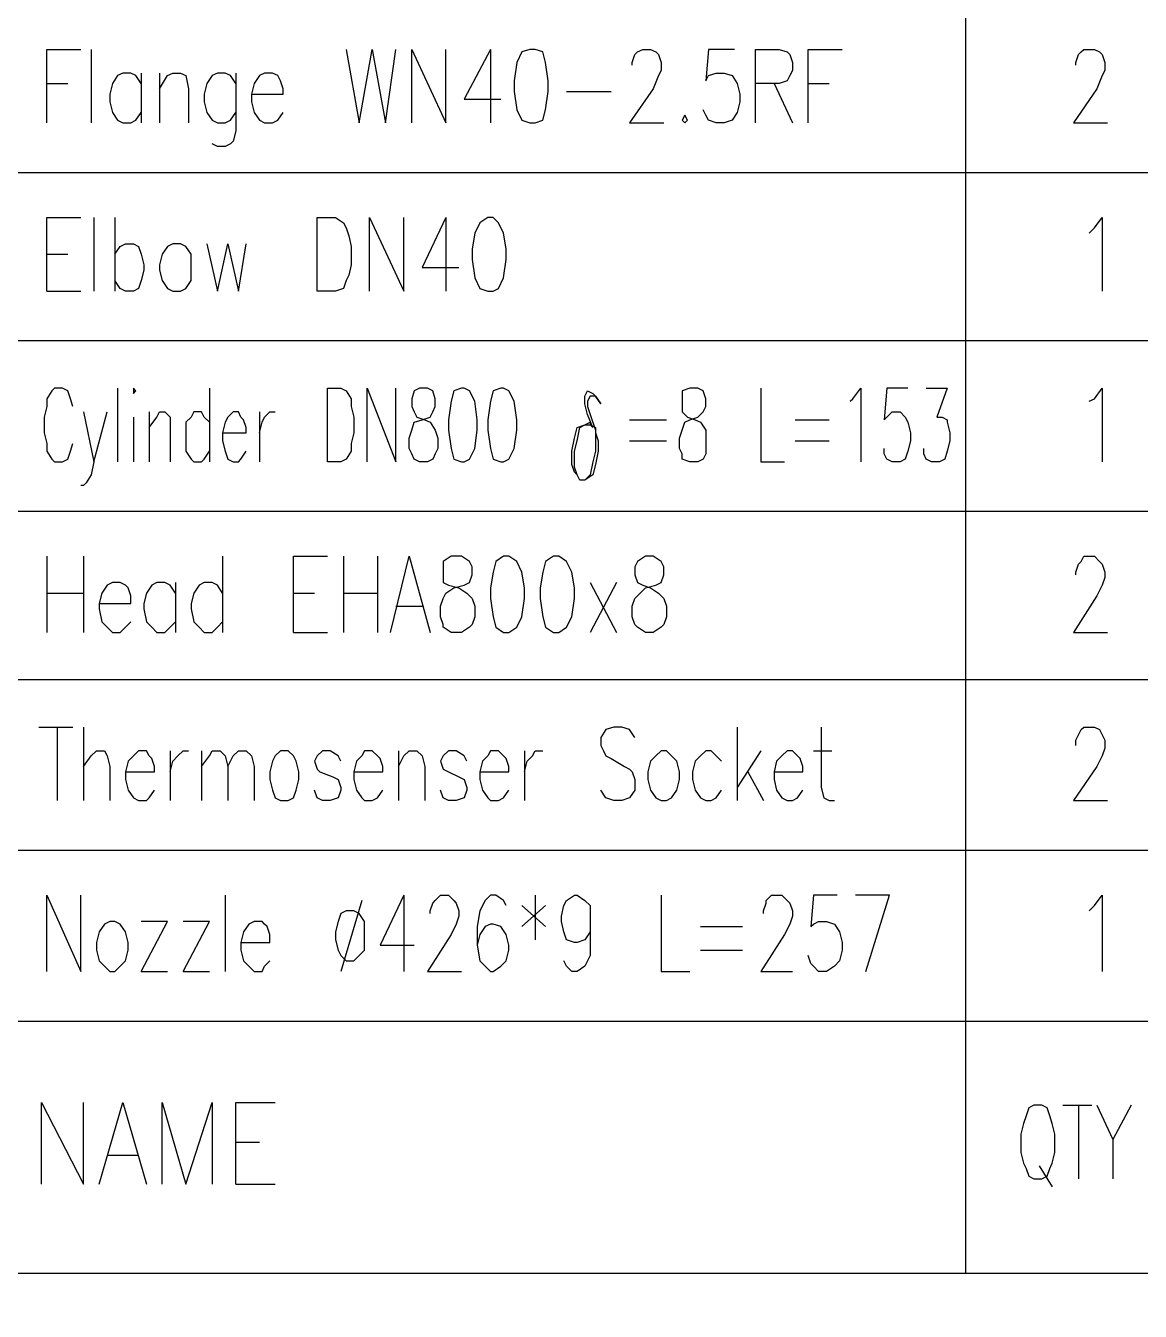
# Model space of a CAD drawing. Extents: x 0.28 to 3.47, y 0.29 to 4.81.
# Drawn here: x 2.7087 to 2.9917, y 0.6211 to 0.9473 of the extents above; entities that cross this region are included whole.
import ezdxf

# ---------------------------------------------------------------- set-up
doc = ezdxf.new("R2010")
doc.units = 0
doc.header["$MEASUREMENT"] = 0
doc.linetypes.add('AUSGEZOGEN', pattern=[0])
doc.layers.get('0').update_dxf_attribs({"linetype": 'AUSGEZOGEN'})

msp = doc.modelspace()

# ---------------------------------------------------------------- linework, layer by layer
for points in [[(2.94733, 0.91), (2.94733, 0.95333)], [(2.714, 0.92267), (2.714, 0.94133), (2.714, 0.94133), (2.72267, 0.94133)], [(2.72533, 0.94133), (2.72533, 0.92267)], [(2.79, 0.94133), (2.79333, 0.92267), (2.79333, 0.92267), (2.79667, 0.94133), (2.79667, 0.94133), (2.8, 0.92267), (2.8, 0.92267), (2.80267, 0.94133)], [(2.80667, 0.92267), (2.80667, 0.94133), (2.80667, 0.94133), (2.81533, 0.92267), (2.81533, 0.92267), (2.81533, 0.94133)], [(2.82667, 0.94133), (2.82, 0.92867), (2.82, 0.92867), (2.82933, 0.92867)], [(2.82667, 0.94133), (2.82667, 0.92267)], [(2.83667, 0.94133), (2.83467, 0.94067), (2.83467, 0.94067), (2.83333, 0.938), (2.83333, 0.938), (2.83267, 0.93333), (2.83267, 0.93333), (2.83267, 0.93067), (2.83267, 0.93067), (2.83333, 0.926), (2.83333, 0.926), (2.83467, 0.92333), (2.83467, 0.92333), (2.83667, 0.92267), (2.83667, 0.92267), (2.838, 0.92267), (2.838, 0.92267), (2.84, 0.92333), (2.84, 0.92333), (2.84067, 0.926), (2.84067, 0.926), (2.84133, 0.93067), (2.84133, 0.93067), (2.84133, 0.93333), (2.84133, 0.93333), (2.84067, 0.938), (2.84067, 0.938), (2.84, 0.94067), (2.84, 0.94067), (2.838, 0.94133), (2.838, 0.94133), (2.83667, 0.94133), (2.83667, 0.94133)], [(2.86267, 0.93733), (2.86267, 0.938), (2.86267, 0.938), (2.86333, 0.94), (2.86333, 0.94), (2.864, 0.94067), (2.864, 0.94067), (2.86533, 0.94133), (2.86533, 0.94133), (2.86733, 0.94133), (2.86733, 0.94133), (2.86867, 0.94067), (2.86867, 0.94067), (2.86933, 0.94), (2.86933, 0.94), (2.87, 0.938), (2.87, 0.938), (2.87, 0.936), (2.87, 0.936), (2.86933, 0.93467), (2.86933, 0.93467), (2.868, 0.93133), (2.868, 0.93133), (2.862, 0.92267), (2.862, 0.92267), (2.87067, 0.92267)], [(2.88867, 0.94133), (2.882, 0.94133), (2.882, 0.94133), (2.88133, 0.93333), (2.88133, 0.93333), (2.882, 0.93467), (2.882, 0.93467), (2.884, 0.93533), (2.884, 0.93533), (2.886, 0.93533), (2.886, 0.93533), (2.888, 0.93467), (2.888, 0.93467), (2.88933, 0.93267), (2.88933, 0.93267), (2.89, 0.93), (2.89, 0.93), (2.89, 0.928), (2.89, 0.928), (2.88933, 0.92533), (2.88933, 0.92533), (2.888, 0.92333), (2.888, 0.92333), (2.886, 0.92267), (2.886, 0.92267), (2.884, 0.92267), (2.884, 0.92267), (2.882, 0.92333), (2.882, 0.92333), (2.88133, 0.92467), (2.88133, 0.92467), (2.88067, 0.926)], [(2.894, 0.92267), (2.894, 0.94133), (2.894, 0.94133), (2.9, 0.94133), (2.9, 0.94133), (2.902, 0.94067), (2.902, 0.94067), (2.90267, 0.94), (2.90267, 0.94), (2.90333, 0.938), (2.90333, 0.938), (2.90333, 0.936), (2.90333, 0.936), (2.90267, 0.93467), (2.90267, 0.93467), (2.902, 0.93333), (2.902, 0.93333), (2.9, 0.93267), (2.9, 0.93267), (2.894, 0.93267)], [(2.90733, 0.92267), (2.90733, 0.94133), (2.90733, 0.94133), (2.916, 0.94133)], [(2.97533, 0.93733), (2.97533, 0.938), (2.97533, 0.938), (2.976, 0.94), (2.976, 0.94), (2.97667, 0.94067), (2.97667, 0.94067), (2.97733, 0.94133), (2.97733, 0.94133), (2.98, 0.94133), (2.98, 0.94133), (2.98133, 0.94067), (2.98133, 0.94067), (2.982, 0.94), (2.982, 0.94), (2.98267, 0.938), (2.98267, 0.938), (2.98267, 0.936), (2.98267, 0.936), (2.982, 0.93467), (2.982, 0.93467), (2.98067, 0.93133), (2.98067, 0.93133), (2.97467, 0.92267), (2.97467, 0.92267), (2.98333, 0.92267)], [(2.738, 0.93267), (2.73667, 0.93467), (2.73667, 0.93467), (2.73533, 0.93533), (2.73533, 0.93533), (2.73333, 0.93533), (2.73333, 0.93533), (2.732, 0.93467), (2.732, 0.93467), (2.73067, 0.93267), (2.73067, 0.93267), (2.73, 0.93), (2.73, 0.93), (2.73, 0.928), (2.73, 0.928), (2.73067, 0.92533), (2.73067, 0.92533), (2.732, 0.92333), (2.732, 0.92333), (2.73333, 0.92267), (2.73333, 0.92267), (2.73533, 0.92267), (2.73533, 0.92267), (2.73667, 0.92333), (2.73667, 0.92333), (2.738, 0.92533)], [(2.738, 0.93533), (2.738, 0.92267)], [(2.74267, 0.93533), (2.74267, 0.92267)], [(2.74267, 0.93133), (2.74467, 0.93467), (2.74467, 0.93467), (2.746, 0.93533), (2.746, 0.93533), (2.748, 0.93533), (2.748, 0.93533), (2.74933, 0.93467), (2.74933, 0.93467), (2.75, 0.93133), (2.75, 0.93133), (2.75, 0.92267)], [(2.762, 0.93267), (2.76067, 0.93467), (2.76067, 0.93467), (2.75933, 0.93533), (2.75933, 0.93533), (2.75733, 0.93533), (2.75733, 0.93533), (2.756, 0.93467), (2.756, 0.93467), (2.75467, 0.93267), (2.75467, 0.93267), (2.754, 0.93), (2.754, 0.93), (2.754, 0.928), (2.754, 0.928), (2.75467, 0.92533), (2.75467, 0.92533), (2.756, 0.92333), (2.756, 0.92333), (2.75733, 0.92267), (2.75733, 0.92267), (2.75933, 0.92267), (2.75933, 0.92267), (2.76067, 0.92333), (2.76067, 0.92333), (2.762, 0.92533)], [(2.762, 0.93533), (2.762, 0.92067), (2.762, 0.92067), (2.76133, 0.918), (2.76133, 0.918), (2.76067, 0.91733), (2.76067, 0.91733), (2.75933, 0.91667), (2.75933, 0.91667), (2.75733, 0.91667), (2.75733, 0.91667), (2.756, 0.91733)], [(2.766, 0.93), (2.774, 0.93), (2.774, 0.93), (2.774, 0.93133), (2.774, 0.93133), (2.77333, 0.93333), (2.77333, 0.93333), (2.77267, 0.93467), (2.77267, 0.93467), (2.77133, 0.93533), (2.77133, 0.93533), (2.76933, 0.93533), (2.76933, 0.93533), (2.768, 0.93467), (2.768, 0.93467), (2.76667, 0.93267), (2.76667, 0.93267), (2.766, 0.93), (2.766, 0.93), (2.766, 0.928), (2.766, 0.928), (2.76667, 0.92533), (2.76667, 0.92533), (2.768, 0.92333), (2.768, 0.92333), (2.76933, 0.92267), (2.76933, 0.92267), (2.77133, 0.92267), (2.77133, 0.92267), (2.77267, 0.92333), (2.77267, 0.92333), (2.774, 0.92533)], [(2.714, 0.93267), (2.71933, 0.93267)], [(2.846, 0.93067), (2.85733, 0.93067)], [(2.89867, 0.93267), (2.90333, 0.92267)], [(2.90733, 0.93267), (2.91267, 0.93267)], [(2.876, 0.92467), (2.87533, 0.92333), (2.87533, 0.92333), (2.876, 0.92267), (2.876, 0.92267), (2.87667, 0.92333), (2.87667, 0.92333), (2.876, 0.92467), (2.876, 0.92467)], [(3.42067, 0.91), (2.45267, 0.91)], [(2.94733, 0.86733), (2.94733, 0.91)], [(2.714, 0.88), (2.714, 0.89867), (2.714, 0.89867), (2.72267, 0.89867)], [(2.726, 0.89867), (2.726, 0.88)], [(2.73133, 0.89867), (2.73133, 0.88)], [(2.78267, 0.88), (2.78267, 0.89867), (2.78267, 0.89867), (2.78733, 0.89867), (2.78733, 0.89867), (2.78933, 0.89733), (2.78933, 0.89733), (2.79, 0.896), (2.79, 0.896), (2.79067, 0.894), (2.79067, 0.894), (2.79133, 0.89133), (2.79133, 0.89133), (2.79133, 0.88667), (2.79133, 0.88667), (2.79067, 0.884), (2.79067, 0.884), (2.79, 0.88267), (2.79, 0.88267), (2.78933, 0.88067), (2.78933, 0.88067), (2.78733, 0.88), (2.78733, 0.88), (2.78267, 0.88), (2.78267, 0.88)], [(2.796, 0.88), (2.796, 0.89867), (2.796, 0.89867), (2.80467, 0.88), (2.80467, 0.88), (2.80467, 0.89867)], [(2.81533, 0.89867), (2.80933, 0.886), (2.80933, 0.886), (2.81867, 0.886)], [(2.81533, 0.89867), (2.81533, 0.88)], [(2.826, 0.89867), (2.824, 0.89733), (2.824, 0.89733), (2.82267, 0.89467), (2.82267, 0.89467), (2.822, 0.89067), (2.822, 0.89067), (2.822, 0.888), (2.822, 0.888), (2.82267, 0.88333), (2.82267, 0.88333), (2.824, 0.88067), (2.824, 0.88067), (2.826, 0.88), (2.826, 0.88), (2.82733, 0.88), (2.82733, 0.88), (2.82867, 0.88067), (2.82867, 0.88067), (2.83, 0.88333), (2.83, 0.88333), (2.83067, 0.888), (2.83067, 0.888), (2.83067, 0.89067), (2.83067, 0.89067), (2.83, 0.89467), (2.83, 0.89467), (2.82867, 0.89733), (2.82867, 0.89733), (2.82733, 0.89867), (2.82733, 0.89867), (2.826, 0.89867), (2.826, 0.89867)], [(2.97867, 0.89467), (2.98, 0.896), (2.98, 0.896), (2.982, 0.89867), (2.982, 0.89867), (2.982, 0.88)], [(2.73133, 0.88933), (2.73267, 0.89133), (2.73267, 0.89133), (2.734, 0.892), (2.734, 0.892), (2.736, 0.892), (2.736, 0.892), (2.73733, 0.89133), (2.73733, 0.89133), (2.738, 0.88933), (2.738, 0.88933), (2.73867, 0.88667), (2.73867, 0.88667), (2.73867, 0.88533), (2.73867, 0.88533), (2.738, 0.88267), (2.738, 0.88267), (2.73733, 0.88067), (2.73733, 0.88067), (2.736, 0.88), (2.736, 0.88), (2.734, 0.88), (2.734, 0.88), (2.73267, 0.88067), (2.73267, 0.88067), (2.73133, 0.88267)], [(2.746, 0.892), (2.74467, 0.89133), (2.74467, 0.89133), (2.74333, 0.88933), (2.74333, 0.88933), (2.74267, 0.88667), (2.74267, 0.88667), (2.74267, 0.88533), (2.74267, 0.88533), (2.74333, 0.88267), (2.74333, 0.88267), (2.74467, 0.88067), (2.74467, 0.88067), (2.746, 0.88), (2.746, 0.88), (2.748, 0.88), (2.748, 0.88), (2.74933, 0.88067), (2.74933, 0.88067), (2.75067, 0.88267), (2.75067, 0.88267), (2.75067, 0.88933), (2.75067, 0.88933), (2.74933, 0.89133), (2.74933, 0.89133), (2.748, 0.892), (2.748, 0.892), (2.746, 0.892), (2.746, 0.892)], [(2.75467, 0.892), (2.75733, 0.88), (2.75733, 0.88), (2.76, 0.892), (2.76, 0.892), (2.76267, 0.88), (2.76267, 0.88), (2.76467, 0.892)], [(2.714, 0.88933), (2.71933, 0.88933)], [(2.714, 0.88), (2.72267, 0.88)], [(3.42067, 0.86733), (2.45267, 0.86733)], [(2.94733, 0.824), (2.94733, 0.86733)], [(2.72067, 0.85067), (2.72, 0.85267), (2.72, 0.85267), (2.71933, 0.85467), (2.71933, 0.85467), (2.718, 0.85533), (2.718, 0.85533), (2.716, 0.85533), (2.716, 0.85533), (2.71533, 0.85467), (2.71533, 0.85467), (2.714, 0.85267), (2.714, 0.85267), (2.714, 0.85067), (2.714, 0.85067), (2.71333, 0.848), (2.71333, 0.848), (2.71333, 0.844), (2.71333, 0.844), (2.714, 0.84133), (2.714, 0.84133), (2.714, 0.83933), (2.714, 0.83933), (2.71533, 0.83733), (2.71533, 0.83733), (2.716, 0.83667), (2.716, 0.83667), (2.718, 0.83667), (2.718, 0.83667), (2.71933, 0.83733), (2.71933, 0.83733), (2.72, 0.83933), (2.72, 0.83933), (2.72067, 0.84133)], [(2.732, 0.85533), (2.732, 0.83667)], [(2.736, 0.85467), (2.736, 0.854), (2.736, 0.854), (2.73667, 0.85467), (2.73667, 0.85467), (2.736, 0.85533), (2.736, 0.85533), (2.736, 0.85467), (2.736, 0.85467)], [(2.75533, 0.85533), (2.75533, 0.83667)], [(2.78533, 0.83667), (2.78533, 0.85533), (2.78533, 0.85533), (2.78867, 0.85533), (2.78867, 0.85533), (2.79, 0.85467), (2.79, 0.85467), (2.79133, 0.85267), (2.79133, 0.85267), (2.79133, 0.85067), (2.79133, 0.85067), (2.792, 0.848), (2.792, 0.848), (2.792, 0.844), (2.792, 0.844), (2.79133, 0.84133), (2.79133, 0.84133), (2.79133, 0.83933), (2.79133, 0.83933), (2.79, 0.83733), (2.79, 0.83733), (2.78867, 0.83667), (2.78867, 0.83667), (2.78533, 0.83667), (2.78533, 0.83667)], [(2.79533, 0.83667), (2.79533, 0.85533), (2.79533, 0.85533), (2.80267, 0.83667), (2.80267, 0.83667), (2.80267, 0.85533)], [(2.80867, 0.85533), (2.80733, 0.85467), (2.80733, 0.85467), (2.80667, 0.85267), (2.80667, 0.85267), (2.80667, 0.85067), (2.80667, 0.85067), (2.80733, 0.84933), (2.80733, 0.84933), (2.808, 0.848), (2.808, 0.848), (2.81, 0.84733), (2.81, 0.84733), (2.81133, 0.84667), (2.81133, 0.84667), (2.81267, 0.84467), (2.81267, 0.84467), (2.81333, 0.84267), (2.81333, 0.84267), (2.81333, 0.84), (2.81333, 0.84), (2.81267, 0.83867), (2.81267, 0.83867), (2.812, 0.83733), (2.812, 0.83733), (2.81067, 0.83667), (2.81067, 0.83667), (2.80867, 0.83667), (2.80867, 0.83667), (2.80733, 0.83733), (2.80733, 0.83733), (2.80667, 0.83867), (2.80667, 0.83867), (2.806, 0.84), (2.806, 0.84), (2.806, 0.84267), (2.806, 0.84267), (2.80667, 0.84467), (2.80667, 0.84467), (2.80733, 0.84667), (2.80733, 0.84667), (2.80933, 0.84733), (2.80933, 0.84733), (2.81133, 0.848), (2.81133, 0.848), (2.812, 0.84933), (2.812, 0.84933), (2.81267, 0.85067), (2.81267, 0.85067), (2.81267, 0.85267), (2.81267, 0.85267), (2.812, 0.85467), (2.812, 0.85467), (2.81067, 0.85533), (2.81067, 0.85533), (2.80867, 0.85533), (2.80867, 0.85533)], [(2.81933, 0.85533), (2.81733, 0.85467), (2.81733, 0.85467), (2.81667, 0.852), (2.81667, 0.852), (2.816, 0.84733), (2.816, 0.84733), (2.816, 0.84467), (2.816, 0.84467), (2.81667, 0.84), (2.81667, 0.84), (2.81733, 0.83733), (2.81733, 0.83733), (2.81933, 0.83667), (2.81933, 0.83667), (2.82, 0.83667), (2.82, 0.83667), (2.82133, 0.83733), (2.82133, 0.83733), (2.82267, 0.84), (2.82267, 0.84), (2.82333, 0.84467), (2.82333, 0.84467), (2.82333, 0.84733), (2.82333, 0.84733), (2.82267, 0.852), (2.82267, 0.852), (2.82133, 0.85467), (2.82133, 0.85467), (2.82, 0.85533), (2.82, 0.85533), (2.81933, 0.85533), (2.81933, 0.85533)], [(2.82933, 0.85533), (2.82733, 0.85467), (2.82733, 0.85467), (2.82667, 0.852), (2.82667, 0.852), (2.826, 0.84733), (2.826, 0.84733), (2.826, 0.84467), (2.826, 0.84467), (2.82667, 0.84), (2.82667, 0.84), (2.82733, 0.83733), (2.82733, 0.83733), (2.82933, 0.83667), (2.82933, 0.83667), (2.83, 0.83667), (2.83, 0.83667), (2.83133, 0.83733), (2.83133, 0.83733), (2.83267, 0.84), (2.83267, 0.84), (2.83333, 0.84467), (2.83333, 0.84467), (2.83333, 0.84733), (2.83333, 0.84733), (2.83267, 0.852), (2.83267, 0.852), (2.83133, 0.85467), (2.83133, 0.85467), (2.83, 0.85533), (2.83, 0.85533), (2.82933, 0.85533), (2.82933, 0.85533)], [(2.87733, 0.85533), (2.87533, 0.85467), (2.87533, 0.85467), (2.87533, 0.84933), (2.87533, 0.84933), (2.87667, 0.848), (2.87667, 0.848), (2.87867, 0.84733), (2.87867, 0.84733), (2.88, 0.84667), (2.88, 0.84667), (2.88133, 0.84467), (2.88133, 0.84467), (2.88133, 0.83867), (2.88133, 0.83867), (2.88067, 0.83733), (2.88067, 0.83733), (2.87933, 0.83667), (2.87933, 0.83667), (2.87733, 0.83667), (2.87733, 0.83667), (2.87533, 0.83733), (2.87533, 0.83733), (2.87533, 0.83867), (2.87533, 0.83867), (2.87467, 0.84), (2.87467, 0.84), (2.87467, 0.84267), (2.87467, 0.84267), (2.87533, 0.84467), (2.87533, 0.84467), (2.876, 0.84667), (2.876, 0.84667), (2.87733, 0.84733), (2.87733, 0.84733), (2.87933, 0.848), (2.87933, 0.848), (2.88067, 0.84933), (2.88067, 0.84933), (2.88133, 0.85067), (2.88133, 0.85067), (2.88133, 0.85267), (2.88133, 0.85267), (2.88067, 0.85467), (2.88067, 0.85467), (2.87933, 0.85533), (2.87933, 0.85533), (2.87733, 0.85533), (2.87733, 0.85533)], [(2.89533, 0.85533), (2.89533, 0.83667), (2.89533, 0.83667), (2.90133, 0.83667)], [(2.918, 0.852), (2.91867, 0.85267), (2.91867, 0.85267), (2.92067, 0.85533), (2.92067, 0.85533), (2.92067, 0.83667)], [(2.93267, 0.85533), (2.92733, 0.85533), (2.92733, 0.85533), (2.92667, 0.84733), (2.92667, 0.84733), (2.92733, 0.848), (2.92733, 0.848), (2.92867, 0.84933), (2.92867, 0.84933), (2.93067, 0.84933), (2.93067, 0.84933), (2.932, 0.848), (2.932, 0.848), (2.93267, 0.84667), (2.93267, 0.84667), (2.93333, 0.844), (2.93333, 0.844), (2.93333, 0.842), (2.93333, 0.842), (2.93267, 0.83933), (2.93267, 0.83933), (2.932, 0.83733), (2.932, 0.83733), (2.93067, 0.83667), (2.93067, 0.83667), (2.92867, 0.83667), (2.92867, 0.83667), (2.92733, 0.83733), (2.92733, 0.83733), (2.92667, 0.83867), (2.92667, 0.83867), (2.92667, 0.84)], [(2.93733, 0.85533), (2.94267, 0.85533), (2.94267, 0.85533), (2.94, 0.848), (2.94, 0.848), (2.94133, 0.848), (2.94133, 0.848), (2.94267, 0.84733), (2.94267, 0.84733), (2.94267, 0.84667), (2.94267, 0.84667), (2.94333, 0.844), (2.94333, 0.844), (2.94333, 0.842), (2.94333, 0.842), (2.94267, 0.83933), (2.94267, 0.83933), (2.942, 0.83733), (2.942, 0.83733), (2.94067, 0.83667), (2.94067, 0.83667), (2.93867, 0.83667), (2.93867, 0.83667), (2.93733, 0.83733), (2.93733, 0.83733), (2.93667, 0.83867), (2.93667, 0.83867), (2.93667, 0.84)], [(2.97867, 0.852), (2.98, 0.85267), (2.98, 0.85267), (2.982, 0.85533), (2.982, 0.85533), (2.982, 0.83667)], [(2.84933, 0.832), (2.84867, 0.83333), (2.84867, 0.83333), (2.848, 0.834), (2.848, 0.834), (2.84733, 0.836), (2.84733, 0.836), (2.84733, 0.83933), (2.84733, 0.83933), (2.848, 0.84267), (2.848, 0.84267), (2.84867, 0.84533), (2.84867, 0.84533), (2.85067, 0.846), (2.85067, 0.846), (2.852, 0.846), (2.852, 0.846), (2.85267, 0.84533), (2.85267, 0.84533), (2.85133, 0.84867), (2.85133, 0.84867), (2.85067, 0.85133), (2.85067, 0.85133), (2.85067, 0.85333), (2.85067, 0.85333), (2.85133, 0.85467), (2.85133, 0.85467), (2.85267, 0.854), (2.85267, 0.854), (2.85333, 0.85333), (2.85333, 0.85333), (2.85467, 0.85133), (2.85467, 0.85133), (2.85333, 0.85333), (2.85333, 0.85333), (2.852, 0.85333), (2.852, 0.85333), (2.85133, 0.852), (2.85133, 0.852), (2.85133, 0.85067), (2.85133, 0.85067), (2.852, 0.84867), (2.852, 0.84867), (2.85333, 0.84467), (2.85333, 0.84467), (2.85333, 0.83933), (2.85333, 0.83933), (2.85267, 0.83667), (2.85267, 0.83667), (2.852, 0.83333), (2.852, 0.83333), (2.85067, 0.832), (2.85067, 0.832), (2.84933, 0.832), (2.84933, 0.832)], [(2.72333, 0.84933), (2.726, 0.83667), (2.726, 0.83667), (2.72933, 0.84933)], [(2.74, 0.84933), (2.74, 0.83667)], [(2.74, 0.84533), (2.742, 0.848), (2.742, 0.848), (2.74267, 0.84933), (2.74267, 0.84933), (2.744, 0.84933), (2.744, 0.84933), (2.74533, 0.848), (2.74533, 0.848), (2.74533, 0.83667)], [(2.75533, 0.84667), (2.754, 0.848), (2.754, 0.848), (2.75333, 0.84933), (2.75333, 0.84933), (2.75133, 0.84933), (2.75133, 0.84933), (2.75067, 0.848), (2.75067, 0.848), (2.74933, 0.84667), (2.74933, 0.84667), (2.74933, 0.83933), (2.74933, 0.83933), (2.75067, 0.83733), (2.75067, 0.83733), (2.75133, 0.83667), (2.75133, 0.83667), (2.75333, 0.83667), (2.75333, 0.83667), (2.754, 0.83733), (2.754, 0.83733), (2.75533, 0.83933)], [(2.75867, 0.844), (2.76467, 0.844), (2.76467, 0.844), (2.76467, 0.84533), (2.76467, 0.84533), (2.764, 0.84733), (2.764, 0.84733), (2.76333, 0.848), (2.76333, 0.848), (2.76267, 0.84933), (2.76267, 0.84933), (2.76133, 0.84933), (2.76133, 0.84933), (2.76, 0.848), (2.76, 0.848), (2.75933, 0.84667), (2.75933, 0.84667), (2.75867, 0.844), (2.75867, 0.844), (2.75867, 0.842), (2.75867, 0.842), (2.75933, 0.83933), (2.75933, 0.83933), (2.76, 0.83733), (2.76, 0.83733), (2.76133, 0.83667), (2.76133, 0.83667), (2.76267, 0.83667), (2.76267, 0.83667), (2.76333, 0.83733), (2.76333, 0.83733), (2.76467, 0.83933)], [(2.768, 0.84933), (2.768, 0.83667)], [(2.768, 0.844), (2.76867, 0.84667), (2.76867, 0.84667), (2.76933, 0.848), (2.76933, 0.848), (2.77067, 0.84933), (2.77067, 0.84933), (2.772, 0.84933)], [(2.736, 0.848), (2.736, 0.83667)], [(2.84867, 0.83333), (2.848, 0.83533), (2.848, 0.83533), (2.848, 0.83933), (2.848, 0.83933), (2.84867, 0.842), (2.84867, 0.842), (2.84933, 0.84533), (2.84933, 0.84533), (2.85067, 0.846), (2.85067, 0.846), (2.852, 0.84667), (2.852, 0.84667), (2.852, 0.846), (2.852, 0.846), (2.85333, 0.84533), (2.85333, 0.84533), (2.85333, 0.844), (2.85333, 0.844), (2.854, 0.842), (2.854, 0.842), (2.854, 0.83933), (2.854, 0.83933), (2.85333, 0.836), (2.85333, 0.836), (2.85267, 0.83333), (2.85267, 0.83333), (2.85067, 0.832)], [(2.862, 0.84733), (2.87133, 0.84733)], [(2.904, 0.84733), (2.91267, 0.84733)], [(2.862, 0.842), (2.87133, 0.842)], [(2.904, 0.842), (2.91267, 0.842)], [(2.726, 0.83667), (2.72533, 0.83333), (2.72533, 0.83333), (2.724, 0.83133), (2.724, 0.83133), (2.72333, 0.83067), (2.72333, 0.83067), (2.72267, 0.83067)], [(3.42067, 0.824), (2.45267, 0.824)], [(2.94733, 0.78133), (2.94733, 0.824)], [(2.714, 0.81267), (2.714, 0.79333)], [(2.72333, 0.81267), (2.72333, 0.79333)], [(2.75867, 0.81267), (2.75867, 0.79333)], [(2.77667, 0.79333), (2.77667, 0.81267), (2.77667, 0.81267), (2.78533, 0.81267)], [(2.78933, 0.81267), (2.78933, 0.79333)], [(2.798, 0.81267), (2.798, 0.79333)], [(2.80133, 0.79333), (2.806, 0.81267), (2.806, 0.81267), (2.81133, 0.79333)], [(2.81667, 0.81267), (2.81467, 0.81133), (2.81467, 0.81133), (2.81467, 0.806), (2.81467, 0.806), (2.816, 0.80533), (2.816, 0.80533), (2.81867, 0.80467), (2.81867, 0.80467), (2.82067, 0.80333), (2.82067, 0.80333), (2.822, 0.802), (2.822, 0.802), (2.82267, 0.8), (2.82267, 0.8), (2.82267, 0.79733), (2.82267, 0.79733), (2.822, 0.79533), (2.822, 0.79533), (2.82133, 0.79467), (2.82133, 0.79467), (2.81933, 0.79333), (2.81933, 0.79333), (2.81667, 0.79333), (2.81667, 0.79333), (2.81467, 0.79467), (2.81467, 0.79467), (2.81467, 0.79533), (2.81467, 0.79533), (2.814, 0.79733), (2.814, 0.79733), (2.814, 0.8), (2.814, 0.8), (2.81467, 0.802), (2.81467, 0.802), (2.81533, 0.80333), (2.81533, 0.80333), (2.81733, 0.80467), (2.81733, 0.80467), (2.82, 0.80533), (2.82, 0.80533), (2.82133, 0.806), (2.82133, 0.806), (2.822, 0.808), (2.822, 0.808), (2.822, 0.81), (2.822, 0.81), (2.82133, 0.81133), (2.82133, 0.81133), (2.81933, 0.81267), (2.81933, 0.81267), (2.81667, 0.81267), (2.81667, 0.81267)], [(2.83, 0.81267), (2.828, 0.81133), (2.828, 0.81133), (2.82733, 0.80867), (2.82733, 0.80867), (2.82667, 0.80467), (2.82667, 0.80467), (2.82667, 0.802), (2.82667, 0.802), (2.82733, 0.79733), (2.82733, 0.79733), (2.828, 0.79467), (2.828, 0.79467), (2.83, 0.79333), (2.83, 0.79333), (2.83133, 0.79333), (2.83133, 0.79333), (2.83333, 0.79467), (2.83333, 0.79467), (2.83467, 0.79733), (2.83467, 0.79733), (2.83533, 0.802), (2.83533, 0.802), (2.83533, 0.80467), (2.83533, 0.80467), (2.83467, 0.80867), (2.83467, 0.80867), (2.83333, 0.81133), (2.83333, 0.81133), (2.83133, 0.81267), (2.83133, 0.81267), (2.83, 0.81267), (2.83, 0.81267)], [(2.84267, 0.81267), (2.84067, 0.81133), (2.84067, 0.81133), (2.84, 0.80867), (2.84, 0.80867), (2.83933, 0.80467), (2.83933, 0.80467), (2.83933, 0.802), (2.83933, 0.802), (2.84, 0.79733), (2.84, 0.79733), (2.84067, 0.79467), (2.84067, 0.79467), (2.84267, 0.79333), (2.84267, 0.79333), (2.844, 0.79333), (2.844, 0.79333), (2.846, 0.79467), (2.846, 0.79467), (2.84733, 0.79733), (2.84733, 0.79733), (2.848, 0.802), (2.848, 0.802), (2.848, 0.80467), (2.848, 0.80467), (2.84733, 0.80867), (2.84733, 0.80867), (2.846, 0.81133), (2.846, 0.81133), (2.844, 0.81267), (2.844, 0.81267), (2.84267, 0.81267), (2.84267, 0.81267)], [(2.866, 0.81267), (2.864, 0.81133), (2.864, 0.81133), (2.86333, 0.81), (2.86333, 0.81), (2.86333, 0.808), (2.86333, 0.808), (2.864, 0.806), (2.864, 0.806), (2.86533, 0.80533), (2.86533, 0.80533), (2.86733, 0.80467), (2.86733, 0.80467), (2.86933, 0.80333), (2.86933, 0.80333), (2.87067, 0.802), (2.87067, 0.802), (2.87133, 0.8), (2.87133, 0.8), (2.87133, 0.79733), (2.87133, 0.79733), (2.87067, 0.79533), (2.87067, 0.79533), (2.87, 0.79467), (2.87, 0.79467), (2.868, 0.79333), (2.868, 0.79333), (2.866, 0.79333), (2.866, 0.79333), (2.864, 0.79467), (2.864, 0.79467), (2.86333, 0.79533), (2.86333, 0.79533), (2.86267, 0.79733), (2.86267, 0.79733), (2.86267, 0.8), (2.86267, 0.8), (2.86333, 0.802), (2.86333, 0.802), (2.86467, 0.80333), (2.86467, 0.80333), (2.866, 0.80467), (2.866, 0.80467), (2.86867, 0.80533), (2.86867, 0.80533), (2.87, 0.806), (2.87, 0.806), (2.87067, 0.808), (2.87067, 0.808), (2.87067, 0.81), (2.87067, 0.81), (2.87, 0.81133), (2.87, 0.81133), (2.868, 0.81267), (2.868, 0.81267), (2.866, 0.81267), (2.866, 0.81267)], [(2.97533, 0.808), (2.97533, 0.80867), (2.97533, 0.80867), (2.976, 0.81067), (2.976, 0.81067), (2.97667, 0.81133), (2.97667, 0.81133), (2.97733, 0.81267), (2.97733, 0.81267), (2.98, 0.81267), (2.98, 0.81267), (2.98133, 0.81133), (2.98133, 0.81133), (2.982, 0.81067), (2.982, 0.81067), (2.98267, 0.80867), (2.98267, 0.80867), (2.98267, 0.80733), (2.98267, 0.80733), (2.982, 0.80533), (2.982, 0.80533), (2.98067, 0.80267), (2.98067, 0.80267), (2.97467, 0.79333), (2.97467, 0.79333), (2.98333, 0.79333)], [(2.72733, 0.80067), (2.73533, 0.80067), (2.73533, 0.80067), (2.73533, 0.80267), (2.73533, 0.80267), (2.73467, 0.80467), (2.73467, 0.80467), (2.734, 0.80533), (2.734, 0.80533), (2.73267, 0.806), (2.73267, 0.806), (2.73067, 0.806), (2.73067, 0.806), (2.72933, 0.80533), (2.72933, 0.80533), (2.728, 0.80333), (2.728, 0.80333), (2.72733, 0.80067), (2.72733, 0.80067), (2.72733, 0.79933), (2.72733, 0.79933), (2.728, 0.796), (2.728, 0.796), (2.72933, 0.79467), (2.72933, 0.79467), (2.73067, 0.79333), (2.73067, 0.79333), (2.73267, 0.79333), (2.73267, 0.79333), (2.734, 0.79467), (2.734, 0.79467), (2.73533, 0.796)], [(2.74667, 0.80333), (2.74533, 0.80533), (2.74533, 0.80533), (2.744, 0.806), (2.744, 0.806), (2.742, 0.806), (2.742, 0.806), (2.74067, 0.80533), (2.74067, 0.80533), (2.73933, 0.80333), (2.73933, 0.80333), (2.73867, 0.80067), (2.73867, 0.80067), (2.73867, 0.79933), (2.73867, 0.79933), (2.73933, 0.796), (2.73933, 0.796), (2.74067, 0.79467), (2.74067, 0.79467), (2.742, 0.79333), (2.742, 0.79333), (2.744, 0.79333), (2.744, 0.79333), (2.74533, 0.79467), (2.74533, 0.79467), (2.74667, 0.796)], [(2.74667, 0.806), (2.74667, 0.79333)], [(2.75867, 0.80333), (2.75733, 0.80533), (2.75733, 0.80533), (2.756, 0.806), (2.756, 0.806), (2.754, 0.806), (2.754, 0.806), (2.75267, 0.80533), (2.75267, 0.80533), (2.75133, 0.80333), (2.75133, 0.80333), (2.75067, 0.80067), (2.75067, 0.80067), (2.75067, 0.79933), (2.75067, 0.79933), (2.75133, 0.796), (2.75133, 0.796), (2.75267, 0.79467), (2.75267, 0.79467), (2.754, 0.79333), (2.754, 0.79333), (2.756, 0.79333), (2.756, 0.79333), (2.75733, 0.79467), (2.75733, 0.79467), (2.75867, 0.796)], [(2.852, 0.806), (2.85867, 0.79333)], [(2.85867, 0.806), (2.852, 0.79333)], [(2.714, 0.80333), (2.72333, 0.80333)], [(2.77667, 0.80333), (2.782, 0.80333)], [(2.78933, 0.80333), (2.798, 0.80333)], [(2.80267, 0.8), (2.80933, 0.8)], [(2.77667, 0.79333), (2.78533, 0.79333)], [(3.42067, 0.78133), (2.45267, 0.78133)], [(2.94733, 0.738), (2.94733, 0.78133)], [(2.712, 0.76933), (2.72067, 0.76933)], [(2.71667, 0.76933), (2.71667, 0.75067)], [(2.72333, 0.76933), (2.72333, 0.75067)], [(2.86333, 0.76667), (2.862, 0.76867), (2.862, 0.76867), (2.86, 0.76933), (2.86, 0.76933), (2.858, 0.76933), (2.858, 0.76933), (2.856, 0.76867), (2.856, 0.76867), (2.85467, 0.76667), (2.85467, 0.76667), (2.85467, 0.76467), (2.85467, 0.76467), (2.85533, 0.76333), (2.85533, 0.76333), (2.856, 0.762), (2.856, 0.762), (2.85733, 0.76133), (2.85733, 0.76133), (2.86067, 0.75933), (2.86067, 0.75933), (2.862, 0.75867), (2.862, 0.75867), (2.86267, 0.758), (2.86267, 0.758), (2.86333, 0.756), (2.86333, 0.756), (2.86333, 0.75333), (2.86333, 0.75333), (2.862, 0.75133), (2.862, 0.75133), (2.86, 0.75067), (2.86, 0.75067), (2.858, 0.75067), (2.858, 0.75067), (2.856, 0.75133), (2.856, 0.75133), (2.85467, 0.75333)], [(2.88933, 0.76933), (2.88933, 0.75067)], [(2.91067, 0.76933), (2.91067, 0.754), (2.91067, 0.754), (2.91133, 0.75133), (2.91133, 0.75133), (2.91267, 0.75067), (2.91267, 0.75067), (2.914, 0.75067)], [(2.97533, 0.76467), (2.97533, 0.766), (2.97533, 0.766), (2.976, 0.76733), (2.976, 0.76733), (2.97667, 0.76867), (2.97667, 0.76867), (2.97733, 0.76933), (2.97733, 0.76933), (2.98, 0.76933), (2.98, 0.76933), (2.98133, 0.76867), (2.98133, 0.76867), (2.982, 0.76733), (2.982, 0.76733), (2.98267, 0.766), (2.98267, 0.766), (2.98267, 0.764), (2.98267, 0.764), (2.982, 0.762), (2.982, 0.762), (2.98067, 0.75933), (2.98067, 0.75933), (2.97467, 0.75067), (2.97467, 0.75067), (2.98333, 0.75067)], [(2.72333, 0.75933), (2.72533, 0.762), (2.72533, 0.762), (2.72667, 0.76333), (2.72667, 0.76333), (2.72867, 0.76333), (2.72867, 0.76333), (2.72933, 0.762), (2.72933, 0.762), (2.73, 0.75933), (2.73, 0.75933), (2.73, 0.75067)], [(2.734, 0.758), (2.74133, 0.758), (2.74133, 0.758), (2.74133, 0.75933), (2.74133, 0.75933), (2.74067, 0.76133), (2.74067, 0.76133), (2.74, 0.762), (2.74, 0.762), (2.73933, 0.76333), (2.73933, 0.76333), (2.73733, 0.76333), (2.73733, 0.76333), (2.736, 0.762), (2.736, 0.762), (2.73467, 0.76067), (2.73467, 0.76067), (2.734, 0.758), (2.734, 0.758), (2.734, 0.756), (2.734, 0.756), (2.73467, 0.75333), (2.73467, 0.75333), (2.736, 0.75133), (2.736, 0.75133), (2.73733, 0.75067), (2.73733, 0.75067), (2.73933, 0.75067), (2.73933, 0.75067), (2.74, 0.75133), (2.74, 0.75133), (2.74133, 0.75333)], [(2.74533, 0.76333), (2.74533, 0.75067)], [(2.74533, 0.758), (2.746, 0.76067), (2.746, 0.76067), (2.74733, 0.762), (2.74733, 0.762), (2.74867, 0.76333), (2.74867, 0.76333), (2.75, 0.76333)], [(2.75333, 0.76333), (2.75333, 0.75067)], [(2.75333, 0.75933), (2.75533, 0.762), (2.75533, 0.762), (2.756, 0.76333), (2.756, 0.76333), (2.758, 0.76333), (2.758, 0.76333), (2.75933, 0.762), (2.75933, 0.762), (2.76, 0.75933), (2.76, 0.75933), (2.76, 0.75067)], [(2.76, 0.75933), (2.76133, 0.762), (2.76133, 0.762), (2.76267, 0.76333), (2.76267, 0.76333), (2.76467, 0.76333), (2.76467, 0.76333), (2.766, 0.762), (2.766, 0.762), (2.76667, 0.75933), (2.76667, 0.75933), (2.76667, 0.75067)], [(2.77333, 0.76333), (2.772, 0.762), (2.772, 0.762), (2.77133, 0.76067), (2.77133, 0.76067), (2.77067, 0.758), (2.77067, 0.758), (2.77067, 0.756), (2.77067, 0.756), (2.77133, 0.75333), (2.77133, 0.75333), (2.772, 0.75133), (2.772, 0.75133), (2.77333, 0.75067), (2.77333, 0.75067), (2.77533, 0.75067), (2.77533, 0.75067), (2.77667, 0.75133), (2.77667, 0.75133), (2.77733, 0.75333), (2.77733, 0.75333), (2.778, 0.756), (2.778, 0.756), (2.778, 0.758), (2.778, 0.758), (2.77733, 0.76067), (2.77733, 0.76067), (2.77667, 0.762), (2.77667, 0.762), (2.77533, 0.76333), (2.77533, 0.76333), (2.77333, 0.76333), (2.77333, 0.76333)], [(2.78867, 0.76067), (2.788, 0.762), (2.788, 0.762), (2.786, 0.76333), (2.786, 0.76333), (2.784, 0.76333), (2.784, 0.76333), (2.78267, 0.762), (2.78267, 0.762), (2.782, 0.76067), (2.782, 0.76067), (2.78267, 0.75867), (2.78267, 0.75867), (2.78333, 0.758), (2.78333, 0.758), (2.78667, 0.75667), (2.78667, 0.75667), (2.788, 0.756), (2.788, 0.756), (2.78867, 0.754), (2.78867, 0.754), (2.78867, 0.75333), (2.78867, 0.75333), (2.788, 0.75133), (2.788, 0.75133), (2.786, 0.75067), (2.786, 0.75067), (2.784, 0.75067), (2.784, 0.75067), (2.78267, 0.75133), (2.78267, 0.75133), (2.782, 0.75333)], [(2.792, 0.758), (2.79933, 0.758), (2.79933, 0.758), (2.79933, 0.75933), (2.79933, 0.75933), (2.79867, 0.76133), (2.79867, 0.76133), (2.798, 0.762), (2.798, 0.762), (2.79667, 0.76333), (2.79667, 0.76333), (2.79467, 0.76333), (2.79467, 0.76333), (2.794, 0.762), (2.794, 0.762), (2.79267, 0.76067), (2.79267, 0.76067), (2.792, 0.758), (2.792, 0.758), (2.792, 0.756), (2.792, 0.756), (2.79267, 0.75333), (2.79267, 0.75333), (2.794, 0.75133), (2.794, 0.75133), (2.79467, 0.75067), (2.79467, 0.75067), (2.79667, 0.75067), (2.79667, 0.75067), (2.798, 0.75133), (2.798, 0.75133), (2.79933, 0.75333)], [(2.80333, 0.76333), (2.80333, 0.75067)], [(2.80333, 0.75933), (2.80467, 0.762), (2.80467, 0.762), (2.806, 0.76333), (2.806, 0.76333), (2.808, 0.76333), (2.808, 0.76333), (2.80933, 0.762), (2.80933, 0.762), (2.81, 0.75933), (2.81, 0.75933), (2.81, 0.75067)], [(2.82067, 0.76067), (2.82, 0.762), (2.82, 0.762), (2.818, 0.76333), (2.818, 0.76333), (2.816, 0.76333), (2.816, 0.76333), (2.81467, 0.762), (2.81467, 0.762), (2.814, 0.76067), (2.814, 0.76067), (2.81467, 0.75867), (2.81467, 0.75867), (2.816, 0.758), (2.816, 0.758), (2.81867, 0.75667), (2.81867, 0.75667), (2.82, 0.756), (2.82, 0.756), (2.82067, 0.754), (2.82067, 0.754), (2.82067, 0.75333), (2.82067, 0.75333), (2.82, 0.75133), (2.82, 0.75133), (2.818, 0.75067), (2.818, 0.75067), (2.816, 0.75067), (2.816, 0.75067), (2.81467, 0.75133), (2.81467, 0.75133), (2.814, 0.75333)], [(2.824, 0.758), (2.83133, 0.758), (2.83133, 0.758), (2.83133, 0.75933), (2.83133, 0.75933), (2.83067, 0.76133), (2.83067, 0.76133), (2.83, 0.762), (2.83, 0.762), (2.82867, 0.76333), (2.82867, 0.76333), (2.82667, 0.76333), (2.82667, 0.76333), (2.826, 0.762), (2.826, 0.762), (2.82467, 0.76067), (2.82467, 0.76067), (2.824, 0.758), (2.824, 0.758), (2.824, 0.756), (2.824, 0.756), (2.82467, 0.75333), (2.82467, 0.75333), (2.826, 0.75133), (2.826, 0.75133), (2.82667, 0.75067), (2.82667, 0.75067), (2.82867, 0.75067), (2.82867, 0.75067), (2.83, 0.75133), (2.83, 0.75133), (2.83133, 0.75333)], [(2.83533, 0.76333), (2.83533, 0.75067)], [(2.83533, 0.758), (2.836, 0.76067), (2.836, 0.76067), (2.83733, 0.762), (2.83733, 0.762), (2.838, 0.76333), (2.838, 0.76333), (2.84, 0.76333)], [(2.87, 0.76333), (2.86867, 0.762), (2.86867, 0.762), (2.86733, 0.76067), (2.86733, 0.76067), (2.86667, 0.758), (2.86667, 0.758), (2.86667, 0.756), (2.86667, 0.756), (2.86733, 0.75333), (2.86733, 0.75333), (2.86867, 0.75133), (2.86867, 0.75133), (2.87, 0.75067), (2.87, 0.75067), (2.87133, 0.75067), (2.87133, 0.75067), (2.87267, 0.75133), (2.87267, 0.75133), (2.874, 0.75333), (2.874, 0.75333), (2.87467, 0.756), (2.87467, 0.756), (2.87467, 0.758), (2.87467, 0.758), (2.874, 0.76067), (2.874, 0.76067), (2.87267, 0.762), (2.87267, 0.762), (2.87133, 0.76333), (2.87133, 0.76333), (2.87, 0.76333), (2.87, 0.76333)], [(2.88533, 0.76067), (2.884, 0.762), (2.884, 0.762), (2.88267, 0.76333), (2.88267, 0.76333), (2.88133, 0.76333), (2.88133, 0.76333), (2.88, 0.762), (2.88, 0.762), (2.87867, 0.76067), (2.87867, 0.76067), (2.878, 0.758), (2.878, 0.758), (2.878, 0.756), (2.878, 0.756), (2.87867, 0.75333), (2.87867, 0.75333), (2.88, 0.75133), (2.88, 0.75133), (2.88133, 0.75067), (2.88133, 0.75067), (2.88267, 0.75067), (2.88267, 0.75067), (2.884, 0.75133), (2.884, 0.75133), (2.88533, 0.75333)], [(2.89533, 0.76333), (2.88933, 0.754)], [(2.89867, 0.758), (2.906, 0.758), (2.906, 0.758), (2.906, 0.75933), (2.906, 0.75933), (2.90533, 0.76133), (2.90533, 0.76133), (2.90467, 0.762), (2.90467, 0.762), (2.90333, 0.76333), (2.90333, 0.76333), (2.902, 0.76333), (2.902, 0.76333), (2.90067, 0.762), (2.90067, 0.762), (2.89933, 0.76067), (2.89933, 0.76067), (2.89867, 0.758), (2.89867, 0.758), (2.89867, 0.756), (2.89867, 0.756), (2.89933, 0.75333), (2.89933, 0.75333), (2.90067, 0.75133), (2.90067, 0.75133), (2.902, 0.75067), (2.902, 0.75067), (2.90333, 0.75067), (2.90333, 0.75067), (2.90467, 0.75133), (2.90467, 0.75133), (2.906, 0.75333)], [(2.90867, 0.76333), (2.91333, 0.76333)], [(2.892, 0.758), (2.896, 0.75067)], [(3.42067, 0.738), (2.45267, 0.738)], [(2.94733, 0.69533), (2.94733, 0.738)], [(2.714, 0.70733), (2.714, 0.72667), (2.714, 0.72667), (2.72267, 0.70733), (2.72267, 0.70733), (2.72267, 0.72667)], [(2.75933, 0.72667), (2.75933, 0.70733)], [(2.794, 0.72533), (2.78867, 0.70733)], [(2.80467, 0.72667), (2.79867, 0.714), (2.79867, 0.714), (2.80733, 0.714)], [(2.80467, 0.72667), (2.80467, 0.70733)], [(2.81133, 0.722), (2.81133, 0.72267), (2.81133, 0.72267), (2.812, 0.72467), (2.812, 0.72467), (2.81267, 0.72533), (2.81267, 0.72533), (2.814, 0.72667), (2.814, 0.72667), (2.816, 0.72667), (2.816, 0.72667), (2.81733, 0.72533), (2.81733, 0.72533), (2.818, 0.72467), (2.818, 0.72467), (2.81867, 0.72267), (2.81867, 0.72267), (2.81867, 0.72133), (2.81867, 0.72133), (2.818, 0.71933), (2.818, 0.71933), (2.81667, 0.71667), (2.81667, 0.71667), (2.81067, 0.70733), (2.81067, 0.70733), (2.81933, 0.70733)], [(2.83067, 0.724), (2.83, 0.72533), (2.83, 0.72533), (2.828, 0.72667), (2.828, 0.72667), (2.82667, 0.72667), (2.82667, 0.72667), (2.82533, 0.72533), (2.82533, 0.72533), (2.824, 0.72267), (2.824, 0.72267), (2.82333, 0.71867), (2.82333, 0.71867), (2.82333, 0.714), (2.82333, 0.714), (2.824, 0.71), (2.824, 0.71), (2.82533, 0.70867), (2.82533, 0.70867), (2.82667, 0.70733), (2.82667, 0.70733), (2.82733, 0.70733), (2.82733, 0.70733), (2.82933, 0.70867), (2.82933, 0.70867), (2.83067, 0.71), (2.83067, 0.71), (2.83133, 0.71267), (2.83133, 0.71267), (2.83133, 0.714), (2.83133, 0.714), (2.83067, 0.71667), (2.83067, 0.71667), (2.82933, 0.71867), (2.82933, 0.71867), (2.82733, 0.71933), (2.82733, 0.71933), (2.82667, 0.71933), (2.82667, 0.71933), (2.82533, 0.71867), (2.82533, 0.71867), (2.824, 0.71667), (2.824, 0.71667), (2.82333, 0.714)], [(2.838, 0.72667), (2.838, 0.71533)], [(2.852, 0.72), (2.852, 0.71733), (2.852, 0.71733), (2.85067, 0.71533), (2.85067, 0.71533), (2.84867, 0.71467), (2.84867, 0.71467), (2.848, 0.71467), (2.848, 0.71467), (2.846, 0.71533), (2.846, 0.71533), (2.84533, 0.71733), (2.84533, 0.71733), (2.84467, 0.72), (2.84467, 0.72), (2.84467, 0.72133), (2.84467, 0.72133), (2.84533, 0.724), (2.84533, 0.724), (2.846, 0.72533), (2.846, 0.72533), (2.848, 0.72667), (2.848, 0.72667), (2.84867, 0.72667), (2.84867, 0.72667), (2.85067, 0.72533), (2.85067, 0.72533), (2.852, 0.724), (2.852, 0.724), (2.852, 0.71133), (2.852, 0.71133), (2.85067, 0.70867), (2.85067, 0.70867), (2.84867, 0.70733), (2.84867, 0.70733), (2.84733, 0.70733), (2.84733, 0.70733), (2.846, 0.70867), (2.846, 0.70867), (2.84533, 0.71)], [(2.87, 0.72667), (2.87, 0.70733), (2.87, 0.70733), (2.87733, 0.70733)], [(2.896, 0.722), (2.896, 0.72267), (2.896, 0.72267), (2.89667, 0.72467), (2.89667, 0.72467), (2.89667, 0.72533), (2.89667, 0.72533), (2.898, 0.72667), (2.898, 0.72667), (2.90067, 0.72667), (2.90067, 0.72667), (2.902, 0.72533), (2.902, 0.72533), (2.90267, 0.72467), (2.90267, 0.72467), (2.90333, 0.72267), (2.90333, 0.72267), (2.90333, 0.72133), (2.90333, 0.72133), (2.90267, 0.71933), (2.90267, 0.71933), (2.90133, 0.71667), (2.90133, 0.71667), (2.89533, 0.70733), (2.89533, 0.70733), (2.90333, 0.70733)], [(2.91467, 0.72667), (2.90867, 0.72667), (2.90867, 0.72667), (2.908, 0.71867), (2.908, 0.71867), (2.90867, 0.71933), (2.90867, 0.71933), (2.91, 0.72), (2.91, 0.72), (2.912, 0.72), (2.912, 0.72), (2.914, 0.71933), (2.914, 0.71933), (2.91533, 0.71733), (2.91533, 0.71733), (2.916, 0.71467), (2.916, 0.71467), (2.916, 0.71267), (2.916, 0.71267), (2.91533, 0.71), (2.91533, 0.71), (2.914, 0.70867), (2.914, 0.70867), (2.912, 0.70733), (2.912, 0.70733), (2.91, 0.70733), (2.91, 0.70733), (2.90867, 0.70867), (2.90867, 0.70867), (2.908, 0.70933), (2.908, 0.70933), (2.90733, 0.71133)], [(2.922, 0.70733), (2.928, 0.72667), (2.928, 0.72667), (2.91933, 0.72667)], [(2.97867, 0.72267), (2.98, 0.724), (2.98, 0.724), (2.982, 0.72667), (2.982, 0.72667), (2.982, 0.70733)], [(2.79, 0.72267), (2.78867, 0.722), (2.78867, 0.722), (2.788, 0.72), (2.788, 0.72), (2.78733, 0.71733), (2.78733, 0.71733), (2.78733, 0.71533), (2.78733, 0.71533), (2.788, 0.71267), (2.788, 0.71267), (2.78867, 0.71133), (2.78867, 0.71133), (2.79, 0.71), (2.79, 0.71), (2.792, 0.71), (2.792, 0.71), (2.79333, 0.71133), (2.79333, 0.71133), (2.79467, 0.71267), (2.79467, 0.71267), (2.79467, 0.72), (2.79467, 0.72), (2.79333, 0.722), (2.79333, 0.722), (2.792, 0.72267), (2.792, 0.72267), (2.79, 0.72267), (2.79, 0.72267)], [(2.83467, 0.724), (2.84067, 0.71867)], [(2.84067, 0.724), (2.83467, 0.71867)], [(2.73, 0.72), (2.72867, 0.71933), (2.72867, 0.71933), (2.72733, 0.71733), (2.72733, 0.71733), (2.72667, 0.71467), (2.72667, 0.71467), (2.72667, 0.71267), (2.72667, 0.71267), (2.72733, 0.71), (2.72733, 0.71), (2.72867, 0.70867), (2.72867, 0.70867), (2.73, 0.70733), (2.73, 0.70733), (2.73133, 0.70733), (2.73133, 0.70733), (2.73267, 0.70867), (2.73267, 0.70867), (2.734, 0.71), (2.734, 0.71), (2.73467, 0.71267), (2.73467, 0.71267), (2.73467, 0.71467), (2.73467, 0.71467), (2.734, 0.71733), (2.734, 0.71733), (2.73267, 0.71933), (2.73267, 0.71933), (2.73133, 0.72), (2.73133, 0.72), (2.73, 0.72), (2.73, 0.72)], [(2.738, 0.70733), (2.74467, 0.72), (2.74467, 0.72), (2.738, 0.72)], [(2.74867, 0.70733), (2.75533, 0.72), (2.75533, 0.72), (2.74867, 0.72)], [(2.76333, 0.71467), (2.77067, 0.71467), (2.77067, 0.71467), (2.77067, 0.71667), (2.77067, 0.71667), (2.77, 0.71867), (2.77, 0.71867), (2.76933, 0.71933), (2.76933, 0.71933), (2.76867, 0.72), (2.76867, 0.72), (2.76667, 0.72), (2.76667, 0.72), (2.76533, 0.71933), (2.76533, 0.71933), (2.764, 0.71733), (2.764, 0.71733), (2.76333, 0.71467), (2.76333, 0.71467), (2.76333, 0.71267), (2.76333, 0.71267), (2.764, 0.71), (2.764, 0.71), (2.76533, 0.70867), (2.76533, 0.70867), (2.76667, 0.70733), (2.76667, 0.70733), (2.76867, 0.70733), (2.76867, 0.70733), (2.76933, 0.70867), (2.76933, 0.70867), (2.77067, 0.71)], [(2.88, 0.71867), (2.89067, 0.71867)], [(2.88, 0.71267), (2.89067, 0.71267)], [(2.738, 0.70733), (2.74467, 0.70733)], [(2.74867, 0.70733), (2.75533, 0.70733)], [(2.94733, 0.63067), (2.94733, 0.69533)], [(2.45267, 0.69467), (3.42067, 0.69467)], [(2.71267, 0.65333), (2.71267, 0.674), (2.71267, 0.674), (2.72333, 0.65333), (2.72333, 0.65333), (2.72333, 0.674)], [(2.72733, 0.65333), (2.73333, 0.674), (2.73333, 0.674), (2.73933, 0.65333)], [(2.74333, 0.65333), (2.74333, 0.674), (2.74333, 0.674), (2.74933, 0.65333), (2.74933, 0.65333), (2.756, 0.674), (2.756, 0.674), (2.756, 0.65333)], [(2.762, 0.65333), (2.762, 0.674), (2.762, 0.674), (2.772, 0.674)], [(2.96467, 0.67333), (2.96333, 0.67267), (2.96333, 0.67267), (2.96267, 0.67067), (2.96267, 0.67067), (2.962, 0.66867), (2.962, 0.66867), (2.96133, 0.666), (2.96133, 0.666), (2.96133, 0.66133), (2.96133, 0.66133), (2.962, 0.65867), (2.962, 0.65867), (2.96267, 0.65733), (2.96267, 0.65733), (2.96333, 0.65533), (2.96333, 0.65533), (2.96467, 0.65467), (2.96467, 0.65467), (2.96667, 0.65467), (2.96667, 0.65467), (2.968, 0.65533), (2.968, 0.65533), (2.96867, 0.65733), (2.96867, 0.65733), (2.96933, 0.65867), (2.96933, 0.65867), (2.97, 0.66133), (2.97, 0.66133), (2.97, 0.666), (2.97, 0.666), (2.96933, 0.66867), (2.96933, 0.66867), (2.96867, 0.67067), (2.96867, 0.67067), (2.968, 0.67267), (2.968, 0.67267), (2.96667, 0.67333), (2.96667, 0.67333), (2.96467, 0.67333), (2.96467, 0.67333)], [(2.972, 0.67333), (2.97933, 0.67333)], [(2.976, 0.67333), (2.976, 0.65467)], [(2.98067, 0.67333), (2.98467, 0.66467), (2.98467, 0.66467), (2.98467, 0.65467)], [(2.98933, 0.67333), (2.98467, 0.66467)], [(2.762, 0.664), (2.768, 0.664)], [(2.72933, 0.66067), (2.73733, 0.66067)], [(2.966, 0.658), (2.96933, 0.65267)], [(2.762, 0.65333), (2.772, 0.65333)], [(3.42067, 0.63067), (2.45267, 0.63067), (2.45267, 0.63067), (2.45267, 0.34), (2.45267, 0.34), (3.42067, 0.34), (3.42067, 0.34), (3.42067, 0.63067), (3.42067, 0.63067)]]:
    msp.add_lwpolyline(points)

doc.saveas('drawing.dxf')
